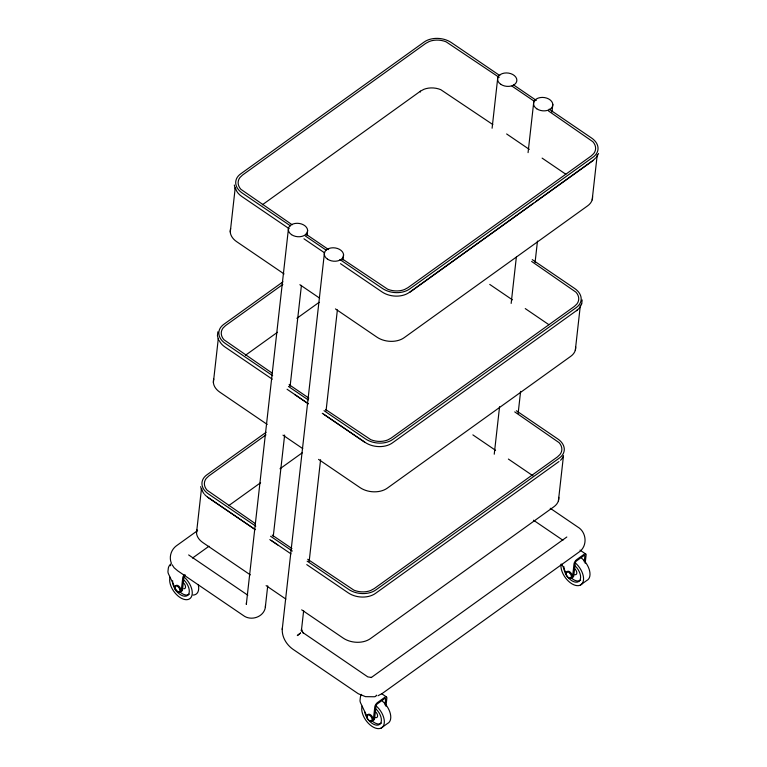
<?xml version="1.0" encoding="UTF-8"?>
<svg xmlns="http://www.w3.org/2000/svg" width="767" height="767" viewBox="0 0 767 767"><rect width="100%" height="100%" fill="white"/><g stroke="black" fill="none" stroke-linecap="round" stroke-linejoin="round"><path stroke-width="1.15" d="M234.309 185.039L235.364 189.391M217.838 331.814L217.435 335.841L218.624 340.145M246.514 602.584L246.312 604.386L288.517 228.106M172.076 564.675L174.119 567.753L177.771 570.869L243.168 615.383C251.461 621.874 265.516 616.438 265.516 605.412M376.07 695.957A2.426 1.668 6.4 0 1 374.047 696.752L365.523 696.657L358.256 693.723L292.86 649.208C286.177 644.443 281.307 636.217 282.39 627.857M581.76 303.627L582.163 299.935M196.505 532.969L201.443 488.934M213.379 382.503L218.317 338.458M230.263 232.027L235.201 187.992M265.324 607.224L267.721 585.854M273.244 536.555L284.634 435.033M290.099 386.338L301.421 285.401M307.011 235.517L307.605 230.225M282.208 629.515L324.479 252.583M303.636 610.705L301.373 630.915L301.556 629.256L301.728 630.79L301.364 629.899L303.349 632.976L302.879 632.574L367.796 676.887L371.535 677.462M309.159 561.482L320.577 459.73M326.042 410.987L337.375 309.935M342.974 260.003L343.568 254.702M420.335 92.059L420.431 91.187L423.892 89.317A16.932 11.697 6.4 0 1 440.737 89.653L492.826 124.551M385.005 704.835L385.648 699.111A1.812 0.796 -55.8 0 0 384.583 698.67L377.345 703.876A1.812 0.796 -55.8 0 0 375.993 706.043L374.574 718.66A4.238 2.435 54.3 0 1 372.704 720.223M385.954 706.263L386.856 698.238A3.634 1.592 -55.8 0 0 384.727 697.366L377.489 702.572A3.634 1.592 -55.8 0 0 374.785 706.915L373.366 719.523A4.238 2.435 54.3 0 1 369.876 720.424M492.098 128.223L497.754 77.735M494.245 454.217L499.566 406.721M511.158 303.425L516.354 257.118M528.07 152.633L533.727 102.222M518.128 413.49L520.611 391.391M535.069 262.477L537.475 241.078M551.952 112.02L552.806 104.341M558.424 500.822L563.496 455.598M575.308 350.356L580.379 305.122M592.182 199.88L597.253 154.656M584.224 561.866L584.866 556.133A1.812 0.796 -55.8 0 0 583.812 555.692L576.563 560.898A1.812 0.796 -55.8 0 0 575.212 563.074L573.802 575.681A4.238 2.435 54.3 0 1 571.933 577.244M585.173 563.285L586.074 555.26A3.634 1.592 -55.8 0 0 583.955 554.388L576.717 559.594A3.634 1.592 -55.8 0 0 574.004 563.937L572.594 576.544A4.238 2.435 54.3 0 1 569.929 577.906M598.567 153.486L596.467 157.427M581.693 303.953L579.785 307.644L576.65 310.721M262.362 204.779L420.431 91.187M282.956 281.825L223.734 324.383A19.367 13.384 6.4 0 0 225.249 343.424L272.659 375.696M282.85 284.413L225.642 325.524L223.063 327.998A16.932 11.697 6.4 0 0 224.002 339.771L272.333 373.232M245.488 355.246L277.491 332.255M296.887 318.315L319.187 302.284M533.525 203.15L409.252 292.448A19.367 13.384 6.4 0 1 381.995 291.911L340.51 263.675M535.462 201.75L592.747 160.591A19.367 13.384 6.4 0 0 595.585 157.858M409.76 292.323L593.313 160.418M266.082 432.291L206.86 474.85A19.367 13.384 6.4 0 0 208.365 493.9L255.775 526.172M265.976 434.879L208.758 476L206.189 478.474A16.932 11.697 6.4 0 0 207.119 490.238L255.459 523.698M228.604 505.721L260.607 482.721M280.003 468.781L302.303 452.76M197.608 530.572L176.247 545.922C171.07 549.814 168.845 557.101 171.338 563.151M192.536 558.05L208.998 546.219M558.99 461.533L375.494 593.39A19.367 13.384 6.4 0 1 348.237 592.853L306.752 564.617M371.19 677.597L566.823 537.005M381.065 728.113L387.508 723.492A15.129 8.696 54.3 0 0 382.35 701.115M580.293 585.144L586.726 580.514A15.129 8.696 54.3 0 0 581.578 558.136M377.958 695.755L382.129 693.56L579.229 551.924C587.781 545.912 586.611 532.087 577.704 526.977L550.246 508.281M499.768 75.54L451.36 42.588A19.367 13.384 6.4 0 0 424.103 42.051L240.617 173.908A19.367 13.384 6.4 0 0 242.123 192.958L290.52 225.901M513.593 84.945L536.315 100.41M549.153 109.154L591.625 138.07A19.367 13.384 6.4 0 1 593.131 157.11L409.645 288.977A19.367 13.384 6.4 0 1 382.388 288.43L339.906 259.524M499.173 77.39L446.106 41.821A16.932 11.697 6.4 0 0 429.261 41.485L425.79 43.345L242.516 175.058L239.946 177.532A16.932 11.697 6.4 0 0 240.876 189.296L292.169 224.769M511.992 86.115L534.676 101.551M548.482 110.947L592.872 141.722A16.932 11.697 6.4 0 1 593.802 153.496L591.232 155.96L407.948 287.673L404.487 289.543A16.932 11.697 6.4 0 1 387.642 289.207L342.456 259.006M506.632 133.957L529.307 149.392M542.125 158.117L565.797 174.224M532.269 259.63L574.742 288.536A19.367 13.384 6.4 0 1 576.257 307.586L392.771 439.443A19.367 13.384 6.4 0 1 365.504 438.906L324.019 410.661M531.608 261.422L575.998 292.198A16.932 11.697 6.4 0 1 576.928 303.962L574.349 306.436L391.074 438.139L387.613 440.009A16.932 11.697 6.4 0 1 370.768 439.673L325.582 409.473M489.749 284.423L512.433 299.859M525.251 308.583L548.913 324.7M305.975 234.165L328.65 249.611M305.343 235.987L326.08 250.109M289.149 228.71L241.73 196.438A19.367 13.384 6.4 0 1 235.44 187.675M303.962 238.796L324.7 252.918M516.383 410.767L557.868 439.012A19.367 13.384 6.4 0 1 559.373 458.052L375.888 589.909A19.367 13.384 6.4 0 1 348.63 589.372L307.145 561.137M514.724 411.889L559.114 442.664A16.932 11.697 6.4 0 1 560.044 454.438L557.475 456.902L374.2 588.615L370.739 590.485A16.932 11.697 6.4 0 1 353.884 590.149L307.72 559.277M284.068 273.934L236.658 241.663A19.367 13.384 6.4 0 1 230.637 228.556M299.878 284.691L319.628 298.142M335.438 308.9L376.923 337.144A19.367 13.384 6.4 0 0 404.18 337.681L587.666 205.815A19.367 13.384 6.4 0 0 592.565 196.41M472.875 434.889L495.559 450.334M508.377 459.059L533.027 475.837M580.005 550.112L585.758 554.033M533.487 520.208L562.911 540.236M289.092 384.641L308.813 398.063M288.459 386.463L308.219 399.904M272.266 379.176L224.856 346.905A19.367 13.384 6.4 0 1 219.391 340.769M287.079 389.262L307.826 403.384M323.626 414.142L365.111 442.386A19.367 13.384 6.4 0 0 392.378 442.923L575.864 311.066A19.367 13.384 6.4 0 0 577.426 309.772M294.605 394.478L308.439 403.893M322.274 413.308L364.766 442.233M267.194 424.41L219.784 392.129A19.367 13.384 6.4 0 1 213.763 379.023M282.994 435.167L302.754 448.609M318.554 459.375L360.039 487.611A19.367 13.384 6.4 0 0 387.306 488.148L570.792 356.291A19.367 13.384 6.4 0 0 575.681 346.876M272.218 535.107L291.939 548.53M270.598 536.258L292.323 551.051M255.392 529.652L207.982 497.38A19.367 13.384 6.4 0 1 204.693 494.523M271.192 540.409L290.952 553.851M207.569 497.189L254.999 529.47M269.821 539.565L277.731 544.944M250.32 574.876L202.9 542.605A19.367 13.384 6.4 0 1 196.879 529.498M266.12 585.633L285.87 599.085M301.68 609.842L343.165 638.077A19.367 13.384 6.4 0 0 370.423 638.623L553.918 506.757A19.367 13.384 6.4 0 0 558.807 497.352M188.644 554.934L247.789 595.192M381.736 693.742L386.53 697.011M561.895 564.32L566.468 573.975M367.249 716.953L360.634 703.013A4.842 2.78 54.3 0 1 360.049 700.204L360.394 697.117A3.634 1.592 -55.8 0 1 361.573 694.375M175.173 588.011L168.567 574.071A4.842 2.78 54.3 0 1 167.973 571.262L168.318 568.184A3.634 1.592 -55.8 0 1 171.031 563.831M200.628 486.642L201.616 490.334M563.199 456.423A19.367 13.384 6.4 0 1 560.543 460.238M204.041 493.737A19.367 13.384 6.4 0 1 201.683 488.617M575.135 562.767A15.129 8.696 54.3 0 1 583.275 581.281A15.129 8.696 54.3 0 1 570.025 582.517A15.129 8.696 54.3 0 1 561.118 564.071M573.352 573.85A3.95 2.272 54.3 0 1 572.498 576.957M575.279 566.084A11.179 6.424 54.3 0 1 580.283 579.344A11.179 6.424 54.3 0 1 570.638 579.89A11.179 6.424 54.3 0 1 563.956 566.727M574.186 568.385A3.95 2.272 54.3 0 1 576.784 572.422A3.95 2.272 54.3 0 1 575.058 574.684M580.609 580.14A11.179 6.424 54.3 0 1 570.849 577.522M566.746 572.575A3.634 2.09 54.3 0 1 571.051 573.064A3.634 2.09 54.3 0 1 570.543 577.58M570.102 573.045A2.426 1.39 54.3 0 1 570.514 573.515M198.308 584.933A15.129 8.696 54.3 0 1 193.092 595.077M183.84 576.803A15.129 8.696 54.3 0 1 191.894 595.595A15.129 8.696 54.3 0 1 178.088 596.036A15.129 8.696 54.3 0 1 170.025 577.235M182.268 588.768A3.95 2.272 54.3 0 1 180.542 591.031M183.984 580.12A11.179 6.424 54.3 0 1 188.979 593.38A11.179 6.424 54.3 0 1 179.344 593.926A11.179 6.424 54.3 0 1 172.661 580.763M182.891 582.421A3.95 2.272 54.3 0 1 185.489 586.458A3.95 2.272 54.3 0 1 183.764 588.72M189.315 594.176A11.179 6.424 54.3 0 1 179.555 591.558M175.451 586.602A3.634 2.09 54.3 0 1 179.746 587.1A3.634 2.09 54.3 0 1 179.238 591.616M179.21 587.551A2.426 1.39 54.3 0 1 179.555 588.078M179.804 588.634A2.426 1.39 54.3 0 1 179.938 589.67M184.166 574.847A3.634 1.592 -55.8 0 0 182.709 577.973L181.29 590.58A4.238 2.435 54.3 0 1 178.625 591.932M177.8 591.482A4.238 2.435 54.3 0 1 175.681 589.075M180.629 591.28A4.238 2.435 54.3 0 0 182.498 589.718L183.917 577.1A1.812 0.796 -55.8 0 1 185.269 574.934M170.255 565.749A1.812 0.796 -55.8 0 1 170.725 565.26M375.916 705.745A15.129 8.696 54.3 0 1 383.97 724.537A15.129 8.696 54.3 0 1 370.164 724.978A15.129 8.696 54.3 0 1 362.101 706.177M373.28 719.935A3.95 2.272 54.3 0 1 372.618 719.973M374.344 717.711A3.95 2.272 54.3 0 1 373.807 719.667M376.06 709.063A11.179 6.424 54.3 0 1 378.275 725.036A11.179 6.424 54.3 0 1 364.785 711.977M374.967 711.364A3.95 2.272 54.3 0 1 377.594 715.812A3.95 2.272 54.3 0 1 375.101 717.461M381.391 723.118A11.179 6.424 54.3 0 1 371.631 720.501M367.537 716.282A3.634 2.09 54.3 0 1 369.569 714.307A3.634 2.09 54.3 0 1 372.791 717.941A3.634 2.09 54.3 0 1 371.314 720.558M371.631 717.02A2.426 1.39 54.3 0 1 371.87 717.576M376.329 695.123A2.426 1.668 6.4 0 1 376.281 695.554M300.559 633.005L297.299 635.575L300.568 633.063M500.765 84.293A9.683 6.692 6.4 0 0 516.651 81.59A9.683 6.692 6.4 0 0 504.197 73.114A9.683 6.692 6.4 0 0 500.765 84.293M291.527 234.654A9.683 6.692 6.4 0 0 307.414 231.96A9.683 6.692 6.4 0 0 294.959 223.475A9.683 6.692 6.4 0 0 291.527 234.654M536.737 108.77A9.683 6.692 6.4 0 0 552.614 106.076A9.683 6.692 6.4 0 0 540.16 97.591A9.683 6.692 6.4 0 0 536.737 108.77M327.49 259.141A9.683 6.692 6.4 0 0 343.376 256.437A9.683 6.692 6.4 0 0 330.922 247.962A9.683 6.692 6.4 0 0 327.49 259.141M565.96 573.889A3.634 2.09 54.3 0 0 570.341 578.126A3.634 2.09 54.3 0 0 569.622 572.939A3.634 2.09 54.3 0 0 565.96 573.889M174.655 587.925A3.634 2.09 54.3 0 0 179.037 592.162A3.634 2.09 54.3 0 0 178.318 586.976A3.634 2.09 54.3 0 0 174.655 587.925M366.731 716.867A3.634 2.09 54.3 0 0 371.113 721.105A3.634 2.09 54.3 0 0 370.394 715.918A3.634 2.09 54.3 0 0 366.731 716.867"/></g></svg>
